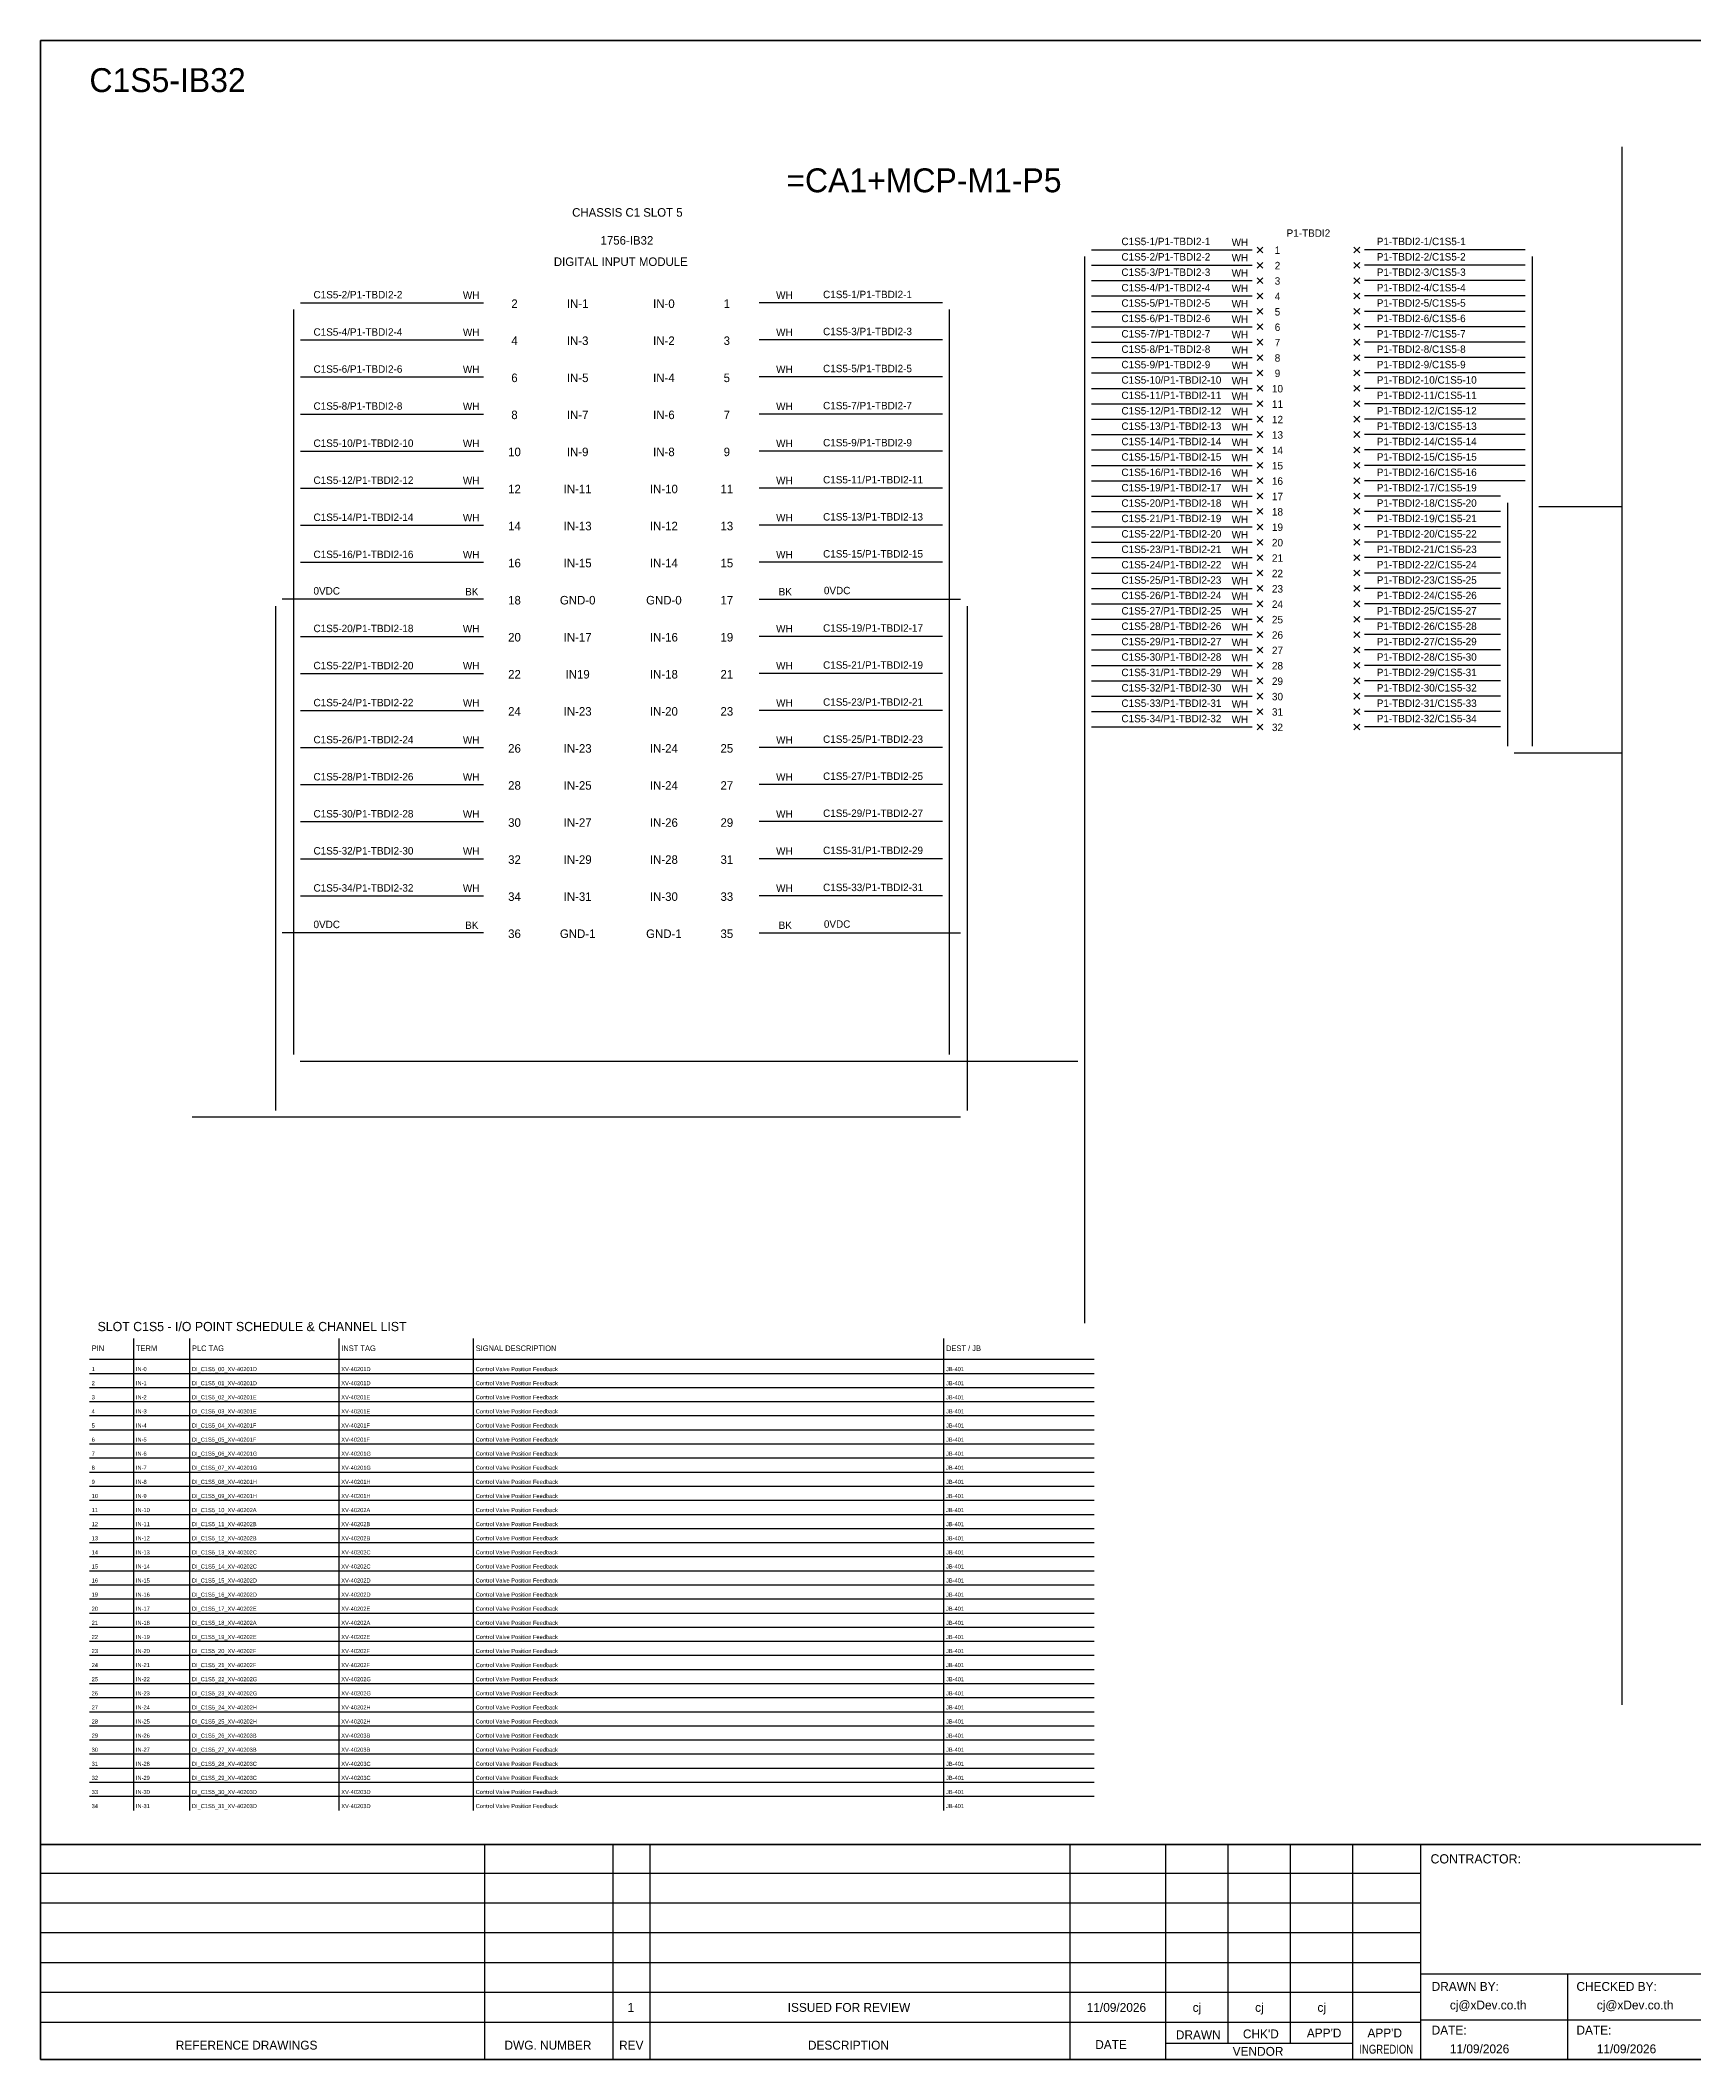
# Model space of a CAD drawing. Header units: metres. Extents: x 0 to 54213, y 0 to 2704.
# Drawn here: x 33546 to 35761, y 0 to 2704 of the extents above; entities that cross this region are included whole.
import ezdxf
from ezdxf.enums import TextEntityAlignment as Align

# ---------------------------------------------------------------- set-up
doc = ezdxf.new("R2010")
doc.units = ezdxf.units.M

msp = doc.modelspace()

# ---------------------------------------------------------------- linework, layer by layer
at = {"color": 1, "ltscale": 25.4}
for p, q in [((35183.6, 2427.5), (35176, 2419.9)), ((35176, 2427.5), (35183.6, 2419.9)), ((35183.6, 2406.9), (35176, 2399.2)), ((35176, 2406.9), (35183.6, 2399.2)), ((35305.7, 2427.5), (35313.4, 2419.9)), ((35313.4, 2427.5), (35305.7, 2419.9)), ((35305.7, 2406.9), (35313.4, 2399.2)), ((35313.4, 2406.9), (35305.7, 2399.2)), ((35183.6, 2386.3), (35176, 2378.6)), ((35176, 2386.3), (35183.6, 2378.6)), ((35305.7, 2386.3), (35313.4, 2378.6)), ((35313.4, 2386.3), (35305.7, 2378.6)), ((35183.6, 2365.7), (35176, 2358)), ((35176, 2365.7), (35183.6, 2358)), ((35305.7, 2365.7), (35313.4, 2358)), ((35313.4, 2365.7), (35305.7, 2358)), ((35183.6, 2345.1), (35176, 2337.4)), ((35176, 2345.1), (35183.6, 2337.4)), ((35305.7, 2345.1), (35313.4, 2337.4)), ((35313.4, 2345.1), (35305.7, 2337.4)), ((35183.6, 2324.5), (35176, 2316.8)), ((35176, 2324.5), (35183.6, 2316.8)), ((35183.6, 2303.9), (35176, 2296.2)), ((35176, 2303.9), (35183.6, 2296.2)), ((35305.7, 2324.5), (35313.4, 2316.8)), ((35313.4, 2324.5), (35305.7, 2316.8)), ((35305.7, 2303.9), (35313.4, 2296.2)), ((35313.4, 2303.9), (35305.7, 2296.2)), ((35183.6, 2283.2), (35176, 2275.6)), ((35176, 2283.2), (35183.6, 2275.6)), ((35305.7, 2283.2), (35313.4, 2275.6)), ((35313.4, 2283.2), (35305.7, 2275.6)), ((35183.6, 2262.6), (35176, 2255)), ((35176, 2262.6), (35183.6, 2255)), ((35305.7, 2262.6), (35313.4, 2255)), ((35313.4, 2262.6), (35305.7, 2255)), ((35183.6, 2242), (35176, 2234.3)), ((35176, 2242), (35183.6, 2234.3)), ((35183.6, 2221.4), (35176, 2213.7)), ((35176, 2221.4), (35183.6, 2213.7)), ((35305.7, 2242), (35313.4, 2234.3)), ((35313.4, 2242), (35305.7, 2234.3)), ((35305.7, 2221.4), (35313.4, 2213.7)), ((35313.4, 2221.4), (35305.7, 2213.7)), ((35183.6, 2200.8), (35176, 2193.1)), ((35176, 2200.8), (35183.6, 2193.1)), ((35305.7, 2200.8), (35313.4, 2193.1)), ((35313.4, 2200.8), (35305.7, 2193.1)), ((35183.6, 2180.2), (35176, 2172.5)), ((35176, 2180.2), (35183.6, 2172.5)), ((35305.7, 2180.2), (35313.4, 2172.5)), ((35313.4, 2180.2), (35305.7, 2172.5)), ((35183.6, 2159.6), (35176, 2151.9)), ((35176, 2159.6), (35183.6, 2151.9)), ((35183.6, 2139), (35176, 2131.3)), ((35176, 2139), (35183.6, 2131.3)), ((35305.7, 2159.6), (35313.4, 2151.9)), ((35313.4, 2159.6), (35305.7, 2151.9)), ((35305.7, 2139), (35313.4, 2131.3)), ((35313.4, 2139), (35305.7, 2131.3)), ((35183.6, 2118.3), (35176, 2110.7)), ((35176, 2118.3), (35183.6, 2110.7)), ((35305.7, 2118.3), (35313.4, 2110.7)), ((35313.4, 2118.3), (35305.7, 2110.7)), ((35183.6, 2097.7), (35176, 2090.1)), ((35176, 2097.7), (35183.6, 2090.1)), ((35305.7, 2097.7), (35313.4, 2090.1)), ((35313.4, 2097.7), (35305.7, 2090.1)), ((35183.6, 2077.1), (35176, 2069.5)), ((35176, 2077.1), (35183.6, 2069.5)), ((35183.6, 2056.5), (35176, 2048.8)), ((35176, 2056.5), (35183.6, 2048.8)), ((35305.7, 2077.1), (35313.4, 2069.5)), ((35313.4, 2077.1), (35305.7, 2069.5)), ((35305.7, 2056.5), (35313.4, 2048.8)), ((35313.4, 2056.5), (35305.7, 2048.8)), ((35183.6, 2035.9), (35176, 2028.2)), ((35176, 2035.9), (35183.6, 2028.2)), ((35305.7, 2035.9), (35313.4, 2028.2)), ((35313.4, 2035.9), (35305.7, 2028.2)), ((35183.6, 2015.3), (35176, 2007.6)), ((35176, 2015.3), (35183.6, 2007.6)), ((35305.7, 2015.3), (35313.4, 2007.6)), ((35313.4, 2015.3), (35305.7, 2007.6)), ((35183.6, 1994.7), (35176, 1987)), ((35176, 1994.7), (35183.6, 1987)), ((35305.7, 1994.7), (35313.4, 1987)), ((35313.4, 1994.7), (35305.7, 1987)), ((35183.6, 1974.1), (35176, 1966.4)), ((35176, 1974.1), (35183.6, 1966.4)), ((35183.6, 1953.5), (35176, 1945.8)), ((35176, 1953.5), (35183.6, 1945.8)), ((35305.7, 1974.1), (35313.4, 1966.4)), ((35313.4, 1974.1), (35305.7, 1966.4)), ((35305.7, 1953.5), (35313.4, 1945.8)), ((35313.4, 1953.5), (35305.7, 1945.8)), ((35183.6, 1932.8), (35176, 1925.2)), ((35176, 1932.8), (35183.6, 1925.2)), ((35305.7, 1932.8), (35313.4, 1925.2)), ((35313.4, 1932.8), (35305.7, 1925.2)), ((35183.6, 1912.2), (35176, 1904.6)), ((35176, 1912.2), (35183.6, 1904.6)), ((35305.7, 1912.2), (35313.4, 1904.6)), ((35313.4, 1912.2), (35305.7, 1904.6)), ((35183.6, 1891.6), (35176, 1883.9)), ((35176, 1891.6), (35183.6, 1883.9)), ((35183.6, 1871), (35176, 1863.3)), ((35176, 1871), (35183.6, 1863.3)), ((35305.7, 1891.6), (35313.4, 1883.9)), ((35313.4, 1891.6), (35305.7, 1883.9)), ((35305.7, 1871), (35313.4, 1863.3)), ((35313.4, 1871), (35305.7, 1863.3)), ((35183.6, 1850.4), (35176, 1842.7)), ((35176, 1850.4), (35183.6, 1842.7)), ((35305.7, 1850.4), (35313.4, 1842.7)), ((35313.4, 1850.4), (35305.7, 1842.7)), ((35183.6, 1829.8), (35176, 1822.1)), ((35176, 1829.8), (35183.6, 1822.1)), ((35305.7, 1829.8), (35313.4, 1822.1)), ((35313.4, 1829.8), (35305.7, 1822.1)), ((35183.6, 1809.2), (35176, 1801.5)), ((35176, 1809.2), (35183.6, 1801.5)), ((35183.6, 1788.6), (35176, 1780.9)), ((35176, 1788.6), (35183.6, 1780.9)), ((35305.7, 1809.2), (35313.4, 1801.5)), ((35313.4, 1809.2), (35305.7, 1801.5)), ((35305.7, 1788.6), (35313.4, 1780.9)), ((35313.4, 1788.6), (35305.7, 1780.9))]:
    msp.add_line(p, q, dxfattribs=at)
at = {"color": 7}
for p, q in [((33671.4, 333.8), (33671.4, 965.9)), ((33746.4, 333.8), (33746.4, 965.9)), ((33946.4, 333.8), (33946.4, 965.9)), ((34126.4, 333.8), (34126.4, 965.9)), ((34756.4, 333.8), (34756.4, 965.9)), ((33612.1, 937.9), (34957.9, 937.9))]:
    msp.add_line(p, q, dxfattribs=at)
at = {"color": 8}
for p, q in [((33612.1, 919), (34957.9, 919)), ((33612.1, 900.1), (34957.9, 900.1)), ((33612.1, 881.3), (34957.9, 881.3)), ((33612.1, 862.4), (34957.9, 862.4)), ((33612.1, 843.5), (34957.9, 843.5)), ((33612.1, 824.6), (34957.9, 824.6)), ((33612.1, 805.8), (34957.9, 805.8)), ((33612.1, 786.9), (34957.9, 786.9)), ((33612.1, 768), (34957.9, 768)), ((33612.1, 749.1), (34957.9, 749.1)), ((33612.1, 730.2), (34957.9, 730.2)), ((33612.1, 711.4), (34957.9, 711.4)), ((33612.1, 692.5), (34957.9, 692.5)), ((33612.1, 673.6), (34957.9, 673.6)), ((33612.1, 654.7), (34957.9, 654.7)), ((33612.1, 635.9), (34957.9, 635.9)), ((33612.1, 617), (34957.9, 617)), ((33612.1, 598.1), (34957.9, 598.1)), ((33612.1, 579.2), (34957.9, 579.2)), ((33612.1, 560.3), (34957.9, 560.3)), ((33612.1, 541.5), (34957.9, 541.5)), ((33612.1, 522.6), (34957.9, 522.6)), ((33612.1, 503.7), (34957.9, 503.7)), ((33612.1, 484.8), (34957.9, 484.8)), ((33612.1, 465.9), (34957.9, 465.9)), ((33612.1, 447.1), (34957.9, 447.1)), ((33612.1, 428.2), (34957.9, 428.2)), ((33612.1, 409.3), (34957.9, 409.3)), ((33612.1, 390.4), (34957.9, 390.4)), ((33612.1, 371.6), (34957.9, 371.6)), ((33612.1, 352.7), (34957.9, 352.7))]:
    msp.add_line(p, q, dxfattribs=at)
at = {"layer": 'GT_1', "color": 4}
for p, q in [((34141.8, 0), (34141.8, 288.2)), ((34313.7, 0), (34313.7, 288.2)), ((34362.9, 0), (34362.9, 288.2)), ((34925.5, 0), (34925.5, 288.2)), ((35053.8, 0), (35053.8, 288.2)), ((35137.4, 21.8), (35137.4, 288.2)), ((35220.9, 21.8), (35220.9, 288.2)), ((35304.2, 0), (35304.2, 288.2)), ((35395.2, 0), (35395.2, 288.2)), ((35395.2, 249.3), (33546.4, 249.3)), ((35395.2, 209.5), (33546.4, 209.5)), ((35395.2, 169.6), (33546.4, 169.6)), ((35395.2, 129.7), (33546.4, 129.7)), ((36182.2, 114.3), (35395.2, 114.3)), ((35592, 0), (35592, 114.3)), ((35395.2, 89.7), (33546.4, 89.7)), ((35395.1, 49.8), (33546.4, 49.8)), ((36182.2, 52.9), (35395.2, 52.9)), ((35304.2, 21.8), (35053.8, 21.8))]:
    msp.add_line(p, q, dxfattribs=at)
at = {"layer": 'HELPPOINT', "color": 4, "lineweight": 35}
for p, q in [((33546.4, 0), (33546.4, 2704.2)), ((33546.4, 2704.2), (37439.7, 2704.2)), ((33546.4, 0), (33546.4, 2704.2)), ((33546.4, 2704.2), (37439.7, 2704.2)), ((37439.7, 0), (33546.4, 0)), ((37439.7, 0), (33546.4, 0))]:
    msp.add_line(p, q, dxfattribs=at)
at = {"layer": 'IE-WIRE', "color": 4, "ltscale": 25.4}
for p, q in [((34945, 2414.6), (34945, 986.1)), ((34954.1, 2423.7), (35169.5, 2423.7)), ((35535.2, 2423.7), (35319.8, 2423.7)), ((35544.3, 2414.6), (35544.3, 1759)), ((34954.1, 2403.1), (35169.5, 2403.1)), ((34954.1, 2382.5), (35169.5, 2382.5)), ((35535.2, 2403.1), (35319.8, 2403.1)), ((35535.2, 2382.5), (35319.8, 2382.5)), ((33894.6, 2352.7), (34139.8, 2352.7)), ((34754.6, 2352.7), (34509.3, 2352.7)), ((34954.1, 2361.9), (35169.5, 2361.9)), ((35535.2, 2361.9), (35319.8, 2361.9)), ((33885.4, 2343.6), (33885.4, 1346.2)), ((34763.7, 2343.6), (34763.7, 1346.2)), ((34954.1, 2341.2), (35169.5, 2341.2)), ((35535.2, 2341.2), (35319.8, 2341.2)), ((33894.6, 2303.1), (34139.8, 2303.1)), ((34754.6, 2303.1), (34509.3, 2303.1)), ((34954.1, 2320.6), (35169.5, 2320.6)), ((34954.1, 2300), (35169.5, 2300)), ((35535.2, 2320.6), (35319.8, 2320.6)), ((35535.2, 2300), (35319.8, 2300)), ((34954.1, 2279.4), (35169.5, 2279.4)), ((35535.2, 2279.4), (35319.8, 2279.4)), ((33894.6, 2253.5), (34139.8, 2253.5)), ((34754.6, 2253.5), (34509.3, 2253.5)), ((34954.1, 2258.8), (35169.5, 2258.8)), ((35535.2, 2258.8), (35319.8, 2258.8)), ((34954.1, 2238.2), (35169.5, 2238.2)), ((34954.1, 2217.6), (35169.5, 2217.6)), ((35535.2, 2238.2), (35319.8, 2238.2)), ((35535.2, 2217.6), (35319.8, 2217.6)), ((33894.6, 2203.8), (34139.8, 2203.8)), ((34754.6, 2203.8), (34509.3, 2203.8)), ((34954.1, 2197), (35169.5, 2197)), ((35535.2, 2197), (35319.8, 2197)), ((34954.1, 2176.3), (35169.5, 2176.3)), ((35535.2, 2176.3), (35319.8, 2176.3)), ((33894.6, 2154.2), (34139.8, 2154.2)), ((34754.6, 2154.2), (34509.3, 2154.2)), ((34954.1, 2155.7), (35169.5, 2155.7)), ((35535.2, 2155.7), (35319.8, 2155.7)), ((34954.1, 2135.1), (35169.5, 2135.1)), ((34954.1, 2114.5), (35169.5, 2114.5)), ((35535.2, 2135.1), (35319.8, 2135.1)), ((35535.2, 2114.5), (35319.8, 2114.5)), ((33894.6, 2104.6), (34139.8, 2104.6)), ((34754.6, 2104.6), (34509.3, 2104.6)), ((34954.1, 2093.9), (35169.5, 2093.9)), ((35502.1, 2093.9), (35319.8, 2093.9)), ((35511.2, 2084.8), (35511.2, 1759)), ((34954.1, 2073.3), (35169.5, 2073.3)), ((35502.1, 2073.3), (35319.8, 2073.3)), ((33894.6, 2055), (34139.8, 2055)), ((34754.6, 2055), (34509.3, 2055)), ((34954.1, 2052.7), (35169.5, 2052.7)), ((34954.1, 2032.1), (35169.5, 2032.1)), ((35502.1, 2052.7), (35319.8, 2052.7)), ((35502.1, 2032.1), (35319.8, 2032.1)), ((33894.6, 2005.3), (34139.8, 2005.3)), ((34754.6, 2005.3), (34509.3, 2005.3)), ((34954.1, 2011.5), (35169.5, 2011.5)), ((35502.1, 2011.5), (35319.8, 2011.5)), ((34954.1, 1990.8), (35169.5, 1990.8)), ((35502.1, 1990.8), (35319.8, 1990.8)), ((34954.1, 1970.2), (35169.5, 1970.2)), ((34954.1, 1949.6), (35169.5, 1949.6)), ((35502.1, 1970.2), (35319.8, 1970.2)), ((35502.1, 1949.6), (35319.8, 1949.6)), ((34954.1, 1929), (35169.5, 1929)), ((35502.1, 1929), (35319.8, 1929)), ((33894.6, 1906.1), (34139.8, 1906.1)), ((34754.6, 1906.1), (34509.3, 1906.1)), ((34954.1, 1908.4), (35169.5, 1908.4)), ((35502.1, 1908.4), (35319.8, 1908.4)), ((34954.1, 1887.8), (35169.5, 1887.8)), ((34954.1, 1867.2), (35169.5, 1867.2)), ((35502.1, 1887.8), (35319.8, 1887.8)), ((35502.1, 1867.2), (35319.8, 1867.2)), ((33894.6, 1856.4), (34139.8, 1856.4)), ((34754.6, 1856.4), (34509.3, 1856.4)), ((34954.1, 1846.6), (35169.5, 1846.6)), ((35502.1, 1846.6), (35319.8, 1846.6)), ((34954.1, 1825.9), (35169.5, 1825.9)), ((35502.1, 1825.9), (35319.8, 1825.9)), ((33894.6, 1806.8), (34139.8, 1806.8)), ((34754.6, 1806.8), (34509.3, 1806.8)), ((34954.1, 1805.3), (35169.5, 1805.3)), ((35502.1, 1805.3), (35319.8, 1805.3)), ((34954.1, 1784.7), (35169.5, 1784.7)), ((35502.1, 1784.7), (35319.8, 1784.7)), ((33894.6, 1757.2), (34139.8, 1757.2)), ((34754.6, 1757.2), (34509.3, 1757.2)), ((33894.6, 1707.5), (34139.8, 1707.5)), ((34754.6, 1707.5), (34509.3, 1707.5)), ((33894.6, 1657.9), (34139.8, 1657.9)), ((34754.6, 1657.9), (34509.3, 1657.9)), ((33894.6, 1608.3), (34139.8, 1608.3)), ((34754.6, 1608.3), (34509.3, 1608.3)), ((33894.6, 1558.6), (34139.8, 1558.6)), ((34754.6, 1558.6), (34509.3, 1558.6))]:
    msp.add_line(p, q, dxfattribs=at)
at = {"layer": 'IE-WIRE', "color": 4}
for p, q in [((35553.3, 2079.9), (35664.6, 2079.9)), ((35520.2, 1750.1), (35664.6, 1750.1)), ((33894.5, 1337), (34935.9, 1337))]:
    msp.add_line(p, q, dxfattribs=at)
at = {"layer": 'IE-WIRE', "color": 7, "ltscale": 25.4}
for p, q in [((34139.8, 1955.7), (33870.4, 1955.7)), ((34509.3, 1955.7), (34778.7, 1955.7)), ((33861.3, 1946.5), (33861.3, 1270.9)), ((34787.8, 1946.5), (34787.8, 1270.9)), ((34139.8, 1509), (33870.4, 1509)), ((34509.3, 1509), (34778.7, 1509)), ((34778.9, 1262), (33749.8, 1262))]:
    msp.add_line(p, q, dxfattribs=at)
at = {"layer": 'MEMBER', "color": 4, "lineweight": 35}
msp.add_line((33546.4, 288.2), (37439.7, 288.2), dxfattribs=at)
msp.add_line((33546.4, 288.2), (37439.7, 288.2), dxfattribs=at)
at = {"layer": 'x01001-FrameArea'}
msp.add_line((35664.6, 2561.5), (35664.6, 475), dxfattribs=at)

# ---------------------------------------------------------------- texts
at = {"color": 2}
msp.add_text('C1S5-IB32', height=32, dxfattribs=at).set_placement((33612.1, 2635))
for s, height, p in [('=CA1+MCP-M1-P5', 32, (34729.8, 2516.8)), ('CHASSIS C1 SLOT 5', 11.441, (34332.6, 2473.8)), ('1756-IB32', 11.44, (34332, 2436.4)), ('DIGITAL INPUT MODULE', 11.441, (34323.8, 2407.8)), ('2', 11.4, (34181.4, 2351.6)), ('IN-1', 11.44, (34266, 2351.6)), ('IN-0', 11.44, (34381.5, 2351.6)), ('1', 11.4, (34465.8, 2351.6)), ('4', 11.4, (34181.4, 2302)), ('IN-3', 11.44, (34266, 2302)), ('IN-2', 11.44, (34381.5, 2302)), ('3', 11.4, (34465.8, 2302)), ('6', 11.4, (34181.4, 2252.3)), ('IN-5', 11.44, (34266, 2252.3)), ('IN-4', 11.44, (34381.5, 2252.3)), ('5', 11.4, (34465.8, 2252.3)), ('8', 11.4, (34181.4, 2202.7)), ('IN-7', 11.44, (34266, 2202.7)), ('IN-6', 11.44, (34381.5, 2202.7)), ('7', 11.4, (34465.8, 2202.7)), ('10', 11.44, (34181.4, 2153.1)), ('IN-9', 11.44, (34266, 2153.1)), ('IN-8', 11.44, (34381.5, 2153.1)), ('9', 11.4, (34465.8, 2153.1)), ('12', 11.44, (34181.4, 2103.4)), ('IN-10', 11.44, (34381.5, 2103.4)), ('IN-11', 11.44, (34266, 2103.4)), ('11', 11.44, (34465.8, 2103.4)), ('14', 11.44, (34181.4, 2053.8)), ('IN-13', 11.44, (34266, 2053.8)), ('IN-12', 11.44, (34381.5, 2053.8)), ('13', 11.44, (34465.8, 2053.8)), ('16', 11.44, (34181.4, 2004.2)), ('IN-15', 11.44, (34266, 2004.2)), ('IN-14', 11.44, (34381.5, 2004.2)), ('15', 11.44, (34465.8, 2004.2)), ('18', 11.44, (34181.4, 1954.5)), ('GND-0', 11.44, (34266, 1954.5)), ('GND-0', 11.44, (34381.5, 1954.5)), ('17', 11.44, (34465.8, 1954.5)), ('20', 11.44, (34181.4, 1904.9)), ('IN-17', 11.44, (34266, 1904.9)), ('IN-16', 11.44, (34381.5, 1904.9)), ('19', 11.44, (34465.8, 1904.9)), ('22', 11.44, (34181.4, 1855.3)), ('IN19', 11.44, (34266, 1855.3)), ('IN-18', 11.44, (34381.5, 1855.3)), ('21', 11.44, (34465.8, 1855.3)), ('24', 11.44, (34181.4, 1805.6)), ('IN-23', 11.44, (34266, 1805.6)), ('IN-20', 11.44, (34381.5, 1805.6)), ('23', 11.44, (34465.8, 1805.6)), ('26', 11.44, (34181.4, 1756)), ('IN-23', 11.44, (34266, 1756)), ('IN-24', 11.44, (34381.5, 1756)), ('25', 11.44, (34465.8, 1756)), ('28', 11.44, (34181.4, 1706.4)), ('IN-25', 11.44, (34266, 1706.4)), ('IN-24', 11.44, (34381.5, 1706.4)), ('27', 11.44, (34465.8, 1706.4)), ('30', 11.44, (34181.4, 1656.7)), ('IN-27', 11.44, (34266, 1656.7)), ('IN-26', 11.44, (34381.5, 1656.7)), ('29', 11.44, (34465.8, 1656.7)), ('32', 11.44, (34181.4, 1607.1)), ('IN-29', 11.44, (34266, 1607.1)), ('IN-28', 11.44, (34381.5, 1607.1)), ('31', 11.44, (34465.8, 1607.1)), ('34', 11.44, (34181.4, 1557.5)), ('IN-31', 11.44, (34266, 1557.5)), ('IN-30', 11.44, (34381.5, 1557.5)), ('33', 11.44, (34465.8, 1557.5)), ('36', 11.44, (34181.4, 1507.8)), ('GND-1', 11.44, (34266, 1507.8)), ('GND-1', 11.44, (34381.5, 1507.8)), ('35', 11.44, (34465.8, 1507.8))]:
    msp.add_text(s, height=height, dxfattribs=at).set_placement(p, align=Align.MIDDLE_CENTER)
at = {"color": 4}
for s, height, p in [('C1S5-1/P1-TBDI2-1', 9.949, (34994.3, 2430)), ('WH', 9.95, (35141.9, 2428.9)), ('P1-TBDI2-1/C1S5-1', 9.949, (35336.3, 2430)), ('C1S5-2/P1-TBDI2-2', 9.949, (34994.3, 2409.4)), ('WH', 9.95, (35141.9, 2408.3)), ('P1-TBDI2-2/C1S5-2', 9.949, (35336.3, 2409.4)), ('C1S5-3/P1-TBDI2-3', 9.949, (34994.3, 2388.8)), ('WH', 9.95, (35141.9, 2387.7)), ('P1-TBDI2-3/C1S5-3', 9.949, (35336.3, 2388.8)), ('C1S5-2/P1-TBDI2-2', 9.949, (33912.2, 2358.7)), ('WH', 9.95, (34112.3, 2358)), ('WH', 9.95, (34531.8, 2358)), ('C1S5-1/P1-TBDI2-1', 9.949, (34594.7, 2359)), ('C1S5-4/P1-TBDI2-4', 9.949, (34994.3, 2368.1)), ('C1S5-5/P1-TBDI2-5', 9.949, (34994.3, 2347.5)), ('WH', 9.95, (35141.9, 2367.1)), ('WH', 9.95, (35141.9, 2346.5)), ('P1-TBDI2-4/C1S5-4', 9.949, (35336.3, 2368.1)), ('P1-TBDI2-5/C1S5-5', 9.949, (35336.3, 2347.5)), ('C1S5-6/P1-TBDI2-6', 9.949, (34994.3, 2326.9)), ('WH', 9.95, (35141.9, 2325.9)), ('P1-TBDI2-6/C1S5-6', 9.949, (35336.3, 2326.9)), ('C1S5-4/P1-TBDI2-4', 9.949, (33912.2, 2308.7)), ('WH', 9.95, (34112.3, 2308.4)), ('WH', 9.95, (34531.8, 2308.4)), ('C1S5-3/P1-TBDI2-3', 9.949, (34594.7, 2309.4)), ('C1S5-7/P1-TBDI2-7', 9.949, (34994.3, 2306.3)), ('WH', 9.95, (35141.9, 2305.3)), ('P1-TBDI2-7/C1S5-7', 9.949, (35336.3, 2306.3)), ('C1S5-8/P1-TBDI2-8', 9.949, (34994.3, 2285.7)), ('C1S5-9/P1-TBDI2-9', 9.949, (34994.3, 2265.1)), ('WH', 9.95, (35141.9, 2284.7)), ('WH', 9.95, (35141.9, 2264.1)), ('P1-TBDI2-8/C1S5-8', 9.949, (35336.3, 2285.7)), ('P1-TBDI2-9/C1S5-9', 9.949, (35336.3, 2265.1)), ('C1S5-6/P1-TBDI2-6', 9.949, (33912.2, 2259.1)), ('WH', 9.95, (34112.3, 2258.7)), ('WH', 9.95, (34531.8, 2258.7)), ('C1S5-5/P1-TBDI2-5', 9.949, (34594.7, 2259.8)), ('C1S5-10/P1-TBDI2-10', 9.949, (34994.3, 2244.5)), ('WH', 9.95, (35141.9, 2243.4)), ('P1-TBDI2-10/C1S5-10', 9.949, (35336.3, 2244.5)), ('C1S5-8/P1-TBDI2-8', 9.949, (33912.2, 2209.5)), ('WH', 9.95, (34112.3, 2209.1)), ('WH', 9.95, (34531.8, 2209.1)), ('C1S5-7/P1-TBDI2-7', 9.949, (34594.7, 2210.1)), ('C1S5-11/P1-TBDI2-11', 9.949, (34994.3, 2223.9)), ('WH', 9.95, (35141.9, 2222.8)), ('P1-TBDI2-11/C1S5-11', 9.949, (35336.3, 2223.9)), ('C1S5-12/P1-TBDI2-12', 9.949, (34994.3, 2203.2)), ('C1S5-13/P1-TBDI2-13', 9.949, (34994.3, 2182.6)), ('WH', 9.95, (35141.9, 2202.2)), ('WH', 9.95, (35141.9, 2181.6)), ('P1-TBDI2-12/C1S5-12', 9.949, (35336.3, 2203.2)), ('P1-TBDI2-13/C1S5-13', 9.949, (35336.3, 2182.6)), ('C1S5-10/P1-TBDI2-10', 9.949, (33912.2, 2159.8)), ('WH', 9.95, (34112.3, 2159.5)), ('WH', 9.95, (34531.8, 2159.5)), ('C1S5-9/P1-TBDI2-9', 9.949, (34594.7, 2160.5)), ('C1S5-14/P1-TBDI2-14', 9.949, (34994.3, 2162)), ('WH', 9.95, (35141.9, 2161)), ('P1-TBDI2-14/C1S5-14', 9.949, (35336.3, 2162)), ('C1S5-15/P1-TBDI2-15', 9.949, (34994.3, 2141.4)), ('WH', 9.95, (35141.9, 2140.4)), ('P1-TBDI2-15/C1S5-15', 9.949, (35336.3, 2141.4)), ('C1S5-12/P1-TBDI2-12', 9.949, (33912.2, 2110.2)), ('WH', 9.95, (34112.3, 2109.8)), ('WH', 9.95, (34531.8, 2109.8)), ('C1S5-11/P1-TBDI2-11', 9.949, (34594.7, 2110.9)), ('C1S5-16/P1-TBDI2-16', 9.949, (34994.3, 2120.8)), ('C1S5-19/P1-TBDI2-17', 9.949, (34994.3, 2100.2)), ('WH', 9.95, (35141.9, 2119.8)), ('P1-TBDI2-16/C1S5-16', 9.949, (35336.3, 2120.8)), ('P1-TBDI2-17/C1S5-19', 9.949, (35336.3, 2100.2)), ('C1S5-20/P1-TBDI2-18', 9.949, (34994.3, 2079.6)), ('WH', 9.95, (35141.9, 2099.2)), ('WH', 9.95, (35141.9, 2078.5)), ('P1-TBDI2-18/C1S5-20', 9.949, (35336.3, 2079.6)), ('C1S5-14/P1-TBDI2-14', 9.949, (33912.2, 2060.6)), ('WH', 9.95, (34112.3, 2060.2)), ('WH', 9.95, (34531.8, 2060.2)), ('C1S5-13/P1-TBDI2-13', 9.949, (34594.7, 2061.2)), ('C1S5-21/P1-TBDI2-19', 9.949, (34994.3, 2059)), ('WH', 9.95, (35141.9, 2057.9)), ('P1-TBDI2-19/C1S5-21', 9.949, (35336.3, 2059)), ('C1S5-22/P1-TBDI2-20', 9.949, (34994.3, 2038.4)), ('C1S5-23/P1-TBDI2-21', 9.949, (34994.3, 2017.7)), ('WH', 9.95, (35141.9, 2037.3)), ('P1-TBDI2-20/C1S5-22', 9.949, (35336.3, 2038.4)), ('P1-TBDI2-21/C1S5-23', 9.949, (35336.3, 2017.7)), ('C1S5-16/P1-TBDI2-16', 9.949, (33912.2, 2010.9)), ('WH', 9.95, (34112.3, 2010.6)), ('WH', 9.95, (34531.8, 2010.6)), ('C1S5-15/P1-TBDI2-15', 9.949, (34594.7, 2011.6)), ('C1S5-24/P1-TBDI2-22', 9.949, (34994.3, 1997.1)), ('WH', 9.95, (35141.9, 2016.7)), ('WH', 9.95, (35141.9, 1996.1)), ('P1-TBDI2-22/C1S5-24', 9.949, (35336.3, 1997.1)), ('C1S5-25/P1-TBDI2-23', 9.949, (34994.3, 1976.5)), ('WH', 9.95, (35141.9, 1975.5)), ('P1-TBDI2-23/C1S5-25', 9.949, (35336.3, 1976.5)), ('C1S5-26/P1-TBDI2-24', 9.949, (34994.3, 1955.9)), ('WH', 9.95, (35141.9, 1954.9)), ('P1-TBDI2-24/C1S5-26', 9.949, (35336.3, 1955.9)), ('C1S5-20/P1-TBDI2-18', 9.949, (33912.2, 1911.7)), ('WH', 9.95, (34112.3, 1911.3)), ('WH', 9.95, (34531.8, 1911.3)), ('C1S5-19/P1-TBDI2-17', 9.949, (34594.7, 1912.3)), ('C1S5-27/P1-TBDI2-25', 9.949, (34994.3, 1935.3)), ('C1S5-28/P1-TBDI2-26', 9.949, (34994.3, 1914.7)), ('WH', 9.95, (35141.9, 1934.3)), ('WH', 9.95, (35141.9, 1913.6)), ('P1-TBDI2-25/C1S5-27', 9.949, (35336.3, 1935.3)), ('P1-TBDI2-26/C1S5-28', 9.949, (35336.3, 1914.7)), ('C1S5-29/P1-TBDI2-27', 9.949, (34994.3, 1894.1)), ('WH', 9.95, (35141.9, 1893)), ('P1-TBDI2-27/C1S5-29', 9.949, (35336.3, 1894.1)), ('C1S5-22/P1-TBDI2-20', 9.949, (33912.2, 1862)), ('WH', 9.95, (34112.3, 1861.7)), ('WH', 9.95, (34531.8, 1861.7)), ('C1S5-21/P1-TBDI2-19', 9.949, (34594.7, 1862.7)), ('C1S5-30/P1-TBDI2-28', 9.949, (34994.3, 1873.5)), ('WH', 9.95, (35141.9, 1872.4)), ('P1-TBDI2-28/C1S5-30', 9.949, (35336.3, 1873.5)), ('C1S5-31/P1-TBDI2-29', 9.949, (34994.3, 1852.8)), ('C1S5-32/P1-TBDI2-30', 9.949, (34994.3, 1832.2)), ('WH', 9.95, (35141.9, 1851.8)), ('WH', 9.95, (35141.9, 1831.2)), ('P1-TBDI2-29/C1S5-31', 9.949, (35336.3, 1852.8)), ('P1-TBDI2-30/C1S5-32', 9.949, (35336.3, 1832.2)), ('C1S5-24/P1-TBDI2-22', 9.949, (33912.2, 1812.4)), ('WH', 9.95, (34112.3, 1812)), ('WH', 9.95, (34531.8, 1812)), ('C1S5-23/P1-TBDI2-21', 9.949, (34594.7, 1813.1)), ('C1S5-33/P1-TBDI2-31', 9.949, (34994.3, 1811.6)), ('WH', 9.95, (35141.9, 1810.6)), ('P1-TBDI2-31/C1S5-33', 9.949, (35336.3, 1811.6)), ('C1S5-34/P1-TBDI2-32', 9.949, (34994.3, 1791)), ('WH', 9.95, (35141.9, 1790)), ('P1-TBDI2-32/C1S5-34', 9.949, (35336.3, 1791)), ('C1S5-26/P1-TBDI2-24', 9.949, (33912.2, 1762.8)), ('WH', 9.95, (34112.3, 1762.4)), ('WH', 9.95, (34531.8, 1762.4)), ('C1S5-25/P1-TBDI2-23', 9.949, (34594.7, 1763.4)), ('C1S5-28/P1-TBDI2-26', 9.949, (33912.2, 1713.1)), ('WH', 9.95, (34112.3, 1712.8)), ('WH', 9.95, (34531.8, 1712.8)), ('C1S5-27/P1-TBDI2-25', 9.949, (34594.7, 1713.8)), ('C1S5-30/P1-TBDI2-28', 9.949, (33912.2, 1663.5)), ('WH', 9.95, (34112.3, 1663.1)), ('WH', 9.95, (34531.8, 1663.1)), ('C1S5-29/P1-TBDI2-27', 9.949, (34594.7, 1664.2)), ('C1S5-32/P1-TBDI2-30', 9.949, (33912.2, 1613.9)), ('WH', 9.95, (34112.3, 1613.5)), ('WH', 9.95, (34531.8, 1613.5)), ('C1S5-31/P1-TBDI2-29', 9.949, (34594.7, 1614.5)), ('C1S5-34/P1-TBDI2-32', 9.949, (33912.2, 1564.2)), ('WH', 9.95, (34112.3, 1563.9)), ('WH', 9.95, (34531.8, 1563.9)), ('C1S5-33/P1-TBDI2-31', 9.949, (34594.7, 1564.9))]:
    msp.add_text(s, height=height, dxfattribs=at).set_placement(p)
msp.add_text('P1-TBDI2', height=9.95, dxfattribs=at).set_placement((35244.7, 2446.1), align=Align.MIDDLE_CENTER)
at = {"color": 7}
for s, height, p in [('0VDC', 9.95, (33912.2, 1962)), ('BK', 9.95, (34115.3, 1960.9)), ('BK', 9.95, (34535.2, 1960.9)), ('0VDC', 9.95, (34595.8, 1962.5)), ('0VDC', 9.95, (33912.2, 1515.3)), ('BK', 9.95, (34115.3, 1514.2)), ('BK', 9.95, (34535.2, 1514.2)), ('0VDC', 9.95, (34595.8, 1515.8)), ('1', 5.5, (33615.1, 922)), ('IN-0', 5.5, (33674.4, 922)), ('DI_C1S5_00_XV-40201D', 5.5, (33749.4, 922)), ('XV-40201D', 5.5, (33949.4, 922)), ('Control Valve Position Feedback', 5.5, (34129.4, 922)), ('JB-401', 5.5, (34759.4, 922)), ('2', 5.5, (33615.1, 903.1)), ('IN-1', 5.5, (33674.4, 903.1)), ('DI_C1S5_01_XV-40201D', 5.5, (33749.4, 903.1)), ('XV-40201D', 5.5, (33949.4, 903.1)), ('Control Valve Position Feedback', 5.5, (34129.4, 903.1)), ('JB-401', 5.5, (34759.4, 903.1)), ('4', 5.5, (33615.1, 865.4)), ('3', 5.5, (33615.1, 884.3)), ('IN-2', 5.5, (33674.4, 884.3)), ('IN-3', 5.5, (33674.4, 865.4)), ('DI_C1S5_02_XV-40201E', 5.5, (33749.4, 884.3)), ('DI_C1S5_03_XV-40201E', 5.5, (33749.4, 865.4)), ('XV-40201E', 5.5, (33949.4, 884.3)), ('XV-40201E', 5.5, (33949.4, 865.4)), ('Control Valve Position Feedback', 5.5, (34129.4, 884.3)), ('Control Valve Position Feedback', 5.5, (34129.4, 865.4)), ('JB-401', 5.5, (34759.4, 884.3)), ('JB-401', 5.5, (34759.4, 865.4)), ('5', 5.5, (33615.1, 846.5)), ('IN-4', 5.5, (33674.4, 846.5)), ('DI_C1S5_04_XV-40201F', 5.5, (33749.4, 846.5)), ('XV-40201F', 5.5, (33949.4, 846.5)), ('Control Valve Position Feedback', 5.5, (34129.4, 846.5)), ('JB-401', 5.5, (34759.4, 846.5)), ('6', 5.5, (33615.1, 827.6)), ('7', 5.5, (33615.1, 808.8)), ('IN-5', 5.5, (33674.4, 827.6)), ('IN-6', 5.5, (33674.4, 808.8)), ('DI_C1S5_05_XV-40201F', 5.5, (33749.4, 827.6)), ('DI_C1S5_06_XV-40201G', 5.5, (33749.4, 808.8)), ('XV-40201F', 5.5, (33949.4, 827.6)), ('XV-40201G', 5.5, (33949.4, 808.8)), ('Control Valve Position Feedback', 5.5, (34129.4, 827.6)), ('Control Valve Position Feedback', 5.5, (34129.4, 808.8)), ('JB-401', 5.5, (34759.4, 827.6)), ('JB-401', 5.5, (34759.4, 808.8)), ('8', 5.5, (33615.1, 789.9)), ('IN-7', 5.5, (33674.4, 789.9)), ('DI_C1S5_07_XV-40201G', 5.5, (33749.4, 789.9)), ('XV-40201G', 5.5, (33949.4, 789.9)), ('Control Valve Position Feedback', 5.5, (34129.4, 789.9)), ('JB-401', 5.5, (34759.4, 789.9)), ('9', 5.5, (33615.1, 771)), ('10', 5.5, (33615.1, 752.1)), ('IN-8', 5.5, (33674.4, 771)), ('IN-9', 5.5, (33674.4, 752.1)), ('DI_C1S5_08_XV-40201H', 5.5, (33749.4, 771)), ('DI_C1S5_09_XV-40201H', 5.5, (33749.4, 752.1)), ('XV-40201H', 5.5, (33949.4, 771)), ('XV-40201H', 5.5, (33949.4, 752.1)), ('Control Valve Position Feedback', 5.5, (34129.4, 771)), ('Control Valve Position Feedback', 5.5, (34129.4, 752.1)), ('JB-401', 5.5, (34759.4, 771)), ('JB-401', 5.5, (34759.4, 752.1)), ('11', 5.5, (33615.1, 733.2)), ('IN-10', 5.5, (33674.4, 733.2)), ('DI_C1S5_10_XV-40202A', 5.5, (33749.4, 733.2)), ('XV-40202A', 5.5, (33949.4, 733.2)), ('Control Valve Position Feedback', 5.5, (34129.4, 733.2)), ('JB-401', 5.5, (34759.4, 733.2)), ('12', 5.5, (33615.1, 714.4)), ('IN-11', 5.5, (33674.4, 714.4)), ('DI_C1S5_11_XV-40202B', 5.5, (33749.4, 714.4)), ('XV-40202B', 5.5, (33949.4, 714.4)), ('Control Valve Position Feedback', 5.5, (34129.4, 714.4)), ('JB-401', 5.5, (34759.4, 714.4)), ('13', 5.5, (33615.1, 695.5)), ('14', 5.5, (33615.1, 676.6)), ('IN-12', 5.5, (33674.4, 695.5)), ('IN-13', 5.5, (33674.4, 676.6)), ('DI_C1S5_12_XV-40202B', 5.5, (33749.4, 695.5)), ('DI_C1S5_13_XV-40202C', 5.5, (33749.4, 676.6)), ('XV-40202B', 5.5, (33949.4, 695.5)), ('XV-40202C', 5.5, (33949.4, 676.6)), ('Control Valve Position Feedback', 5.5, (34129.4, 695.5)), ('Control Valve Position Feedback', 5.5, (34129.4, 676.6)), ('JB-401', 5.5, (34759.4, 695.5)), ('JB-401', 5.5, (34759.4, 676.6)), ('15', 5.5, (33615.1, 657.7)), ('IN-14', 5.5, (33674.4, 657.7)), ('DI_C1S5_14_XV-40202C', 5.5, (33749.4, 657.7)), ('XV-40202C', 5.5, (33949.4, 657.7)), ('Control Valve Position Feedback', 5.5, (34129.4, 657.7)), ('JB-401', 5.5, (34759.4, 657.7)), ('16', 5.5, (33615.1, 638.9)), ('19', 5.5, (33615.1, 620)), ('IN-15', 5.5, (33674.4, 638.9)), ('IN-16', 5.5, (33674.4, 620)), ('DI_C1S5_15_XV-40202D', 5.5, (33749.4, 638.9)), ('DI_C1S5_16_XV-40202D', 5.5, (33749.4, 620)), ('XV-40202D', 5.5, (33949.4, 638.9)), ('XV-40202D', 5.5, (33949.4, 620)), ('Control Valve Position Feedback', 5.5, (34129.4, 638.9)), ('Control Valve Position Feedback', 5.5, (34129.4, 620)), ('JB-401', 5.5, (34759.4, 638.9)), ('JB-401', 5.5, (34759.4, 620)), ('20', 5.5, (33615.1, 601.1)), ('IN-17', 5.5, (33674.4, 601.1)), ('DI_C1S5_17_XV-40202E', 5.5, (33749.4, 601.1)), ('XV-40202E', 5.5, (33949.4, 601.1)), ('Control Valve Position Feedback', 5.5, (34129.4, 601.1)), ('JB-401', 5.5, (34759.4, 601.1)), ('21', 5.5, (33615.1, 582.2)), ('22', 5.5, (33615.1, 563.3)), ('IN-18', 5.5, (33674.4, 582.2)), ('IN-19', 5.5, (33674.4, 563.3)), ('DI_C1S5_18_XV-40202A', 5.5, (33749.4, 582.2)), ('DI_C1S5_19_XV-40202E', 5.5, (33749.4, 563.3)), ('XV-40202A', 5.5, (33949.4, 582.2)), ('XV-40202E', 5.5, (33949.4, 563.3)), ('Control Valve Position Feedback', 5.5, (34129.4, 582.2)), ('Control Valve Position Feedback', 5.5, (34129.4, 563.3)), ('JB-401', 5.5, (34759.4, 582.2)), ('JB-401', 5.5, (34759.4, 563.3)), ('23', 5.5, (33615.1, 544.5)), ('IN-20', 5.5, (33674.4, 544.5)), ('DI_C1S5_20_XV-40202F', 5.5, (33749.4, 544.5)), ('XV-40202F', 5.5, (33949.4, 544.5)), ('Control Valve Position Feedback', 5.5, (34129.4, 544.5)), ('JB-401', 5.5, (34759.4, 544.5)), ('24', 5.5, (33615.1, 525.6)), ('IN-21', 5.5, (33674.4, 525.6)), ('DI_C1S5_21_XV-40202F', 5.5, (33749.4, 525.6)), ('XV-40202F', 5.5, (33949.4, 525.6)), ('Control Valve Position Feedback', 5.5, (34129.4, 525.6)), ('JB-401', 5.5, (34759.4, 525.6)), ('25', 5.5, (33615.1, 506.7)), ('26', 5.5, (33615.1, 487.8)), ('IN-22', 5.5, (33674.4, 506.7)), ('IN-23', 5.5, (33674.4, 487.8)), ('DI_C1S5_22_XV-40202G', 5.5, (33749.4, 506.7)), ('DI_C1S5_23_XV-40202G', 5.5, (33749.4, 487.8)), ('XV-40202G', 5.5, (33949.4, 506.7)), ('XV-40202G', 5.5, (33949.4, 487.8)), ('Control Valve Position Feedback', 5.5, (34129.4, 506.7)), ('Control Valve Position Feedback', 5.5, (34129.4, 487.8)), ('JB-401', 5.5, (34759.4, 506.7)), ('JB-401', 5.5, (34759.4, 487.8)), ('27', 5.5, (33615.1, 468.9)), ('IN-24', 5.5, (33674.4, 468.9)), ('DI_C1S5_24_XV-40202H', 5.5, (33749.4, 468.9)), ('XV-40202H', 5.5, (33949.4, 468.9)), ('Control Valve Position Feedback', 5.5, (34129.4, 468.9)), ('JB-401', 5.5, (34759.4, 468.9)), ('28', 5.5, (33615.1, 450.1)), ('29', 5.5, (33615.1, 431.2)), ('IN-25', 5.5, (33674.4, 450.1)), ('IN-26', 5.5, (33674.4, 431.2)), ('DI_C1S5_25_XV-40202H', 5.5, (33749.4, 450.1)), ('DI_C1S5_26_XV-40203B', 5.5, (33749.4, 431.2)), ('XV-40202H', 5.5, (33949.4, 450.1)), ('XV-40203B', 5.5, (33949.4, 431.2)), ('Control Valve Position Feedback', 5.5, (34129.4, 450.1)), ('Control Valve Position Feedback', 5.5, (34129.4, 431.2)), ('JB-401', 5.5, (34759.4, 450.1)), ('JB-401', 5.5, (34759.4, 431.2)), ('30', 5.5, (33615.1, 412.3)), ('IN-27', 5.5, (33674.4, 412.3)), ('DI_C1S5_27_XV-40203B', 5.5, (33749.4, 412.3)), ('XV-40203B', 5.5, (33949.4, 412.3)), ('Control Valve Position Feedback', 5.5, (34129.4, 412.3)), ('JB-401', 5.5, (34759.4, 412.3)), ('31', 5.5, (33615.1, 393.4)), ('32', 5.5, (33615.1, 374.6)), ('IN-28', 5.5, (33674.4, 393.4)), ('IN-29', 5.5, (33674.4, 374.6)), ('DI_C1S5_28_XV-40203C', 5.5, (33749.4, 393.4)), ('DI_C1S5_29_XV-40203C', 5.5, (33749.4, 374.6)), ('XV-40203C', 5.5, (33949.4, 393.4)), ('XV-40203C', 5.5, (33949.4, 374.6)), ('Control Valve Position Feedback', 5.5, (34129.4, 393.4)), ('Control Valve Position Feedback', 5.5, (34129.4, 374.6)), ('JB-401', 5.5, (34759.4, 393.4)), ('JB-401', 5.5, (34759.4, 374.6)), ('33', 5.5, (33615.1, 355.7)), ('IN-30', 5.5, (33674.4, 355.7)), ('DI_C1S5_30_XV-40203D', 5.5, (33749.4, 355.7)), ('XV-40203D', 5.5, (33949.4, 355.7)), ('Control Valve Position Feedback', 5.5, (34129.4, 355.7)), ('JB-401', 5.5, (34759.4, 355.7)), ('34', 5.5, (33615.1, 336.8)), ('IN-31', 5.5, (33674.4, 336.8)), ('DI_C1S5_31_XV-40203D', 5.5, (33749.4, 336.8)), ('XV-40203D', 5.5, (33949.4, 336.8)), ('Control Valve Position Feedback', 5.5, (34129.4, 336.8)), ('JB-401', 5.5, (34759.4, 336.8))]:
    msp.add_text(s, height=height, dxfattribs=at).set_placement(p)
at = {"color": 3}
for s, p in [('PIN', (33615.1, 948.9)), ('TERM', (33674.4, 948.9)), ('PLC TAG', (33749.4, 948.9)), ('INST TAG', (33949.4, 948.9)), ('SIGNAL DESCRIPTION', (34129.4, 948.9)), ('DEST / JB', (34759.4, 948.9))]:
    msp.add_text(s, height=7.5, dxfattribs=at).set_placement(p)
at = {"layer": 'MEMBER', "color": 4, "ltscale": 0.8}
for s, height, p in [('SLOT C1S5 - I/O POINT SCHEDULE & CHANNEL LIST', 12.35, (33623, 975.6)), ('CONTRACTOR:', 12.35, (35408.3, 262.7)), ('DRAWN BY:', 11.88, (35409.8, 92.1)), ('CHECKED BY:', 11.875, (35603.7, 92.1)), ('cj@xDev.co.th', 11.875, (35434.2, 67.2)), ('cj@xDev.co.th', 11.875, (35631, 67.2)), ('DRAWN', 11.88, (35067.2, 27.3)), ("CHK'D", 11.88, (35157, 28.5)), ("APP'D", 11.88, (35242.6, 29.7)), ("APP'D", 11.88, (35323.8, 29.7)), ('DATE:', 11.88, (35409.8, 33.6)), ('DATE:', 11.88, (35603.7, 33.6)), ('REFERENCE DRAWINGS', 11.875, (33727.8, 13.4)), ('DWG. NUMBER', 11.875, (34168, 13.4)), ('REV', 11.88, (34321.5, 13.4)), ('DESCRIPTION', 11.875, (34574.4, 13.4)), ('DATE', 11.88, (34959.2, 14.2)), ('VENDOR', 11.88, (35143.3, 5.1)), ('11/09/2026', 11.88, (35434.2, 8.5)), ('11/09/2026', 11.88, (35631, 8.5))]:
    msp.add_text(s, height=height, dxfattribs=at).set_placement(p)
for s, height, p in [('1', 11.9, (34337.3, 69.9)), ('ISSUED FOR REVIEW', 11.875, (34629.4, 69.9)), ('11/09/2026', 11.88, (34987.6, 69.9)), ('cj', 11.88, (35095.5, 69.9)), ('cj', 11.88, (35179.1, 69.9)), ('cj', 11.88, (35262.6, 69.9))]:
    msp.add_text(s, height=height, dxfattribs=at).set_placement(p, align=Align.MIDDLE_CENTER)
at = {"layer": 'MEMBER', "color": 4, "ltscale": 0.8, "width": 0.8}
msp.add_text('INGREDION', height=11.88, dxfattribs=at).set_placement((35313, 8))
at = {"layer": 'power', "color": 7}
for s, p in [('2', (35203.3, 2402.6)), ('1', (35203.3, 2423.2)), ('3', (35203.3, 2382)), ('4', (35203.3, 2361.3)), ('5', (35203.3, 2340.7)), ('6', (35203.3, 2320.1)), ('7', (35203.3, 2299.5)), ('8', (35203.3, 2278.9)), ('9', (35203.3, 2258.3)), ('10', (35203.3, 2237.7)), ('11', (35203.3, 2217.1)), ('12', (35203.3, 2196.4)), ('13', (35203.3, 2175.8)), ('14', (35203.3, 2155.2)), ('15', (35203.3, 2134.6)), ('16', (35203.3, 2114)), ('17', (35203.3, 2093.4)), ('18', (35203.3, 2072.8)), ('19', (35203.3, 2052.2)), ('20', (35203.3, 2031.6)), ('21', (35203.3, 2010.9)), ('22', (35203.3, 1990.3)), ('23', (35203.3, 1969.7)), ('24', (35203.3, 1949.1)), ('25', (35203.3, 1928.5)), ('26', (35203.3, 1907.9)), ('27', (35203.3, 1887.3)), ('28', (35203.3, 1866.7)), ('29', (35203.3, 1846)), ('30', (35203.3, 1825.4)), ('31', (35203.3, 1804.8)), ('32', (35203.3, 1784.2))]:
    msp.add_text(s, height=9.97, dxfattribs=at).set_placement(p, align=Align.MIDDLE_CENTER)

doc.saveas('drawing.dxf')
